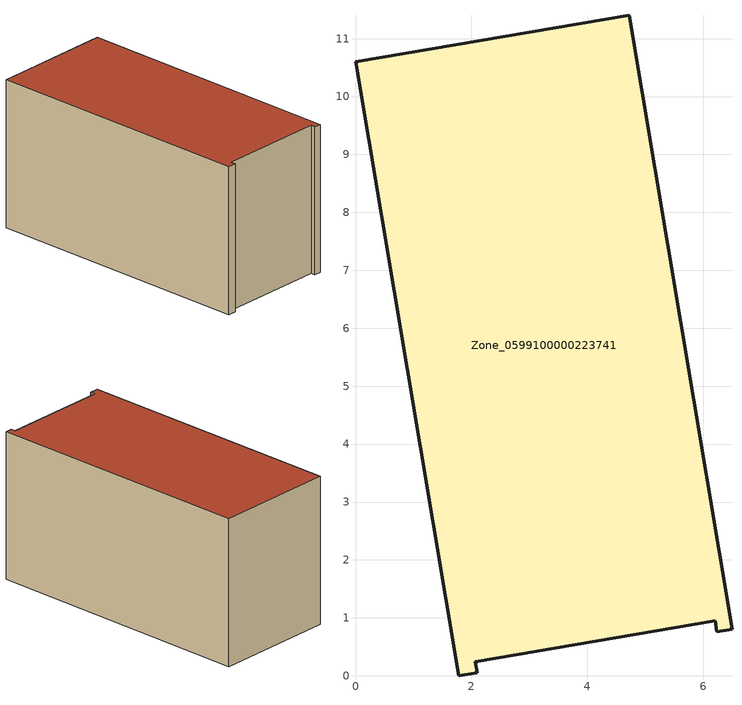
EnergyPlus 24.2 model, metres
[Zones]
Zone_0599100000223741
 floor ground (C_G): 4.73,11.4 6.5,0.8 6.24,0.76 6.21,0.95 2.07,0.25 2.1,0.06 1.78,0 0,10.6 z0
 wall outside (C_F): 1.78,0 2.1,0.06 2.07,0.25 6.21,0.95 6.24,0.76 6.5,0.8 4.73,11.4 0,10.6 1.78,0 z0:5.79
 roof outside (C_R): 4.73,11.4 0,10.6 1.78,0 2.1,0.06 2.07,0.25 6.21,0.95 6.24,0.76 6.5,0.8 z5.79
[BUILDING]
Pand.0599100000223741: North Axis=0; Terrain=City; Loads Convergence Tolerance Value=0.04; Temperature Convergence Tolerance Value=0.4; Solar Distribution=FullExterior; Maximum Number of Warmup Days=25; Minimum Number of Warmup Days=1
[Site:Location]
Rotterdam.The.Hague.AP_ZH_NLD Design_Conditions: Latitude=51.96; Longitude=4.45; Time Zone=1; Elevation=-4.5
[SITE:GROUNDTEMPERATURE:BUILDINGSURFACE]
18, 18, 18, 18, 18, 18, 18, 18, 18, 18, 18, 18
[MATERIAL] Thermal Absorptance=0.9; Solar Absorptance=0.7; Visible Absorptance=0.7
Name | Roughness | Thickness | Conductivity | Density | Specific Heat
G.TI.1992-2005 | MediumSmooth | 0.15 | 0.06 | 540 | 1210
F.TI.1992-2005 | Rough | 0.3 | 0.12 | 1920 | 840
R.TI.1992-2005 | MediumRough | 0.2 | 0.08 | 1500 | 1000
[CONSTRUCTION]
C_G: G.TI.1992-2005
C_F: F.TI.1992-2005
C_R: R.TI.1992-2005
[ZONE]
Zone_0599100000223741: Type=1; Multiplier=1; Ceiling Height=Autocalculate; Volume=Autocalculate; Floor Area=autocalculate; Part of Total Floor Area=Yes
[ZONEINFILTRATION:DESIGNFLOWRATE]
Infil_Zone_0599100000223741: Zone or ZoneList or Space or SpaceList=Zone_0599100000223741; Schedule=AlwaysOn; Design Flow Rate Calculation Method=Flow/Area; Flow Rate per Floor Area=0.0015; Constant Term Coefficient=1; Temperature Term Coefficient=0; Velocity Term Coefficient=0; Velocity Squared Term Coefficient=0
[HVACTEMPLATE:ZONE:IDEALLOADSAIRSYSTEM]
Zone_0599100000223741: Maximum Heating Supply Air Temperature=50; Minimum Cooling Supply Air Temperature=13; Maximum Heating Supply Air Humidity Ratio=0.0156; Minimum Cooling Supply Air Humidity Ratio=0.0077; Heating Limit=NoLimit; Cooling Limit=NoLimit; Dehumidification Control Type=ConstantSensibleHeatRatio; Cooling Sensible Heat Ratio=0.7; Dehumidification Setpoint=60; Humidification Control Type=None; Humidification Setpoint=30; Outdoor Air Method=None; Outdoor Air Flow Rate per Person=0.00944; Outdoor Air Flow Rate per Zone Floor Area=0; Outdoor Air Flow Rate per Zone=0; Demand Controlled Ventilation Type=None; Outdoor Air Economizer Type=NoEconomizer; Heat Recovery Type=None; Sensible Heat Recovery Effectiveness=0.7; Latent Heat Recovery Effectiveness=0.65
[ZONECONTROL:THERMOSTAT]
ThermostatControl_Zone_0599100000223741: Zone or ZoneList=Zone_0599100000223741; Control Type Schedule=DualSetpointControlType; Control 1=Thermostat_Zone_0599100000223741; Temperature Difference Between Cutout And Setpoint=0
[THERMOSTATSETPOINT:DUALSETPOINT]
Thermostat_Zone_0599100000223741: Heating Setpoint Temperature Schedule=HeatingSetpoint_Zone_0599100000223741; Cooling Setpoint Temperature Schedule=CoolingSetpoint_Zone_0599100000223741
[SCHEDULE:COMPACT]
HeatingSetpoint_Zone_0599100000223741: Through: 12/31, For: AllDays, Until: 24:00, 21
CoolingSetpoint_Zone_0599100000223741: Through: 12/31, For: AllDays, Until: 24:00, 24
DualSetpointControlType: Through: 12/31, For: AllDays, Until: 24:00, 4
AlwaysOn: Through: 12/31, For: AllDays, Until: 24:00, 1
